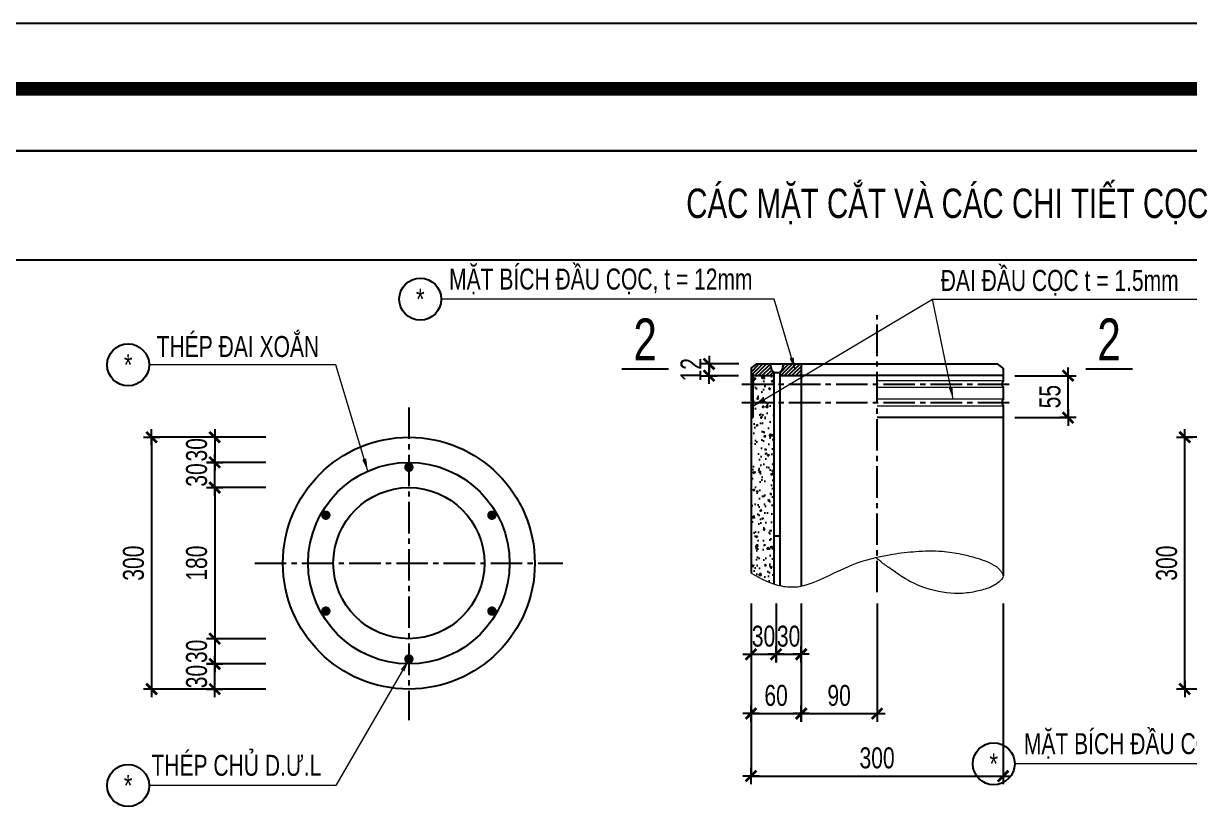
# Model space of a CAD drawing. Header units: millimetres. Extents: x -121190 to 167528, y -50070 to 22631.
# Drawn here: x -62229 to -48334, y 9920 to 19263 of the extents above; entities that cross this region are included whole.
import ezdxf
from ezdxf.enums import TextEntityAlignment as Align

# ---------------------------------------------------------------- set-up
doc = ezdxf.new("R2010")
doc.units = ezdxf.units.MM
doc.header["$MEASUREMENT"] = 0
doc.linetypes.add('CENTER2', pattern=[1.125, 0.75, -0.125, 0.125, -0.125])
doc.layers.get('DEFPOINTS').update_dxf_attribs({"color": 87})
for name, color, linetype in [('02.DIM', 8, 'Continuous'), ('03.BORDER', 3, 'Continuous'), ('05.STEEL', 4, 'Continuous'), ('06.TEXT', 2, 'Continuous'), ('10.HATCH', 9, 'Continuous'), ('14.STEELNUM', 254, 'Continuous'), ('CDC.01.AXIS', 160, 'CENTER2')]:
    doc.layers.add(name, color=color, linetype=linetype)
for name, color, linetype, lineweight in [('CDC_03.BORDER', 3, 'Continuous', 25), ('CDC_11.NOTE', 8, 'Continuous', 18), ('KHUNGTEN', 7, 'Continuous', 20), ('Xref khung ten  A3 TKCS$0$A-KY HIEU', 34, 'Continuous', 20)]:
    doc.layers.add(name, color=color, linetype=linetype, lineweight=lineweight)
doc.styles.add('ARIAL', font='arial.ttf', dxfattribs={"width": 0.6})
doc.styles.add('SMTEXT', font='3t-unicode.shx', dxfattribs={"width": 0.75})
doc.styles.get("Standard").update_dxf_attribs({"font": 'txt_____.ttf'})
doc.dimstyles.new('DIM 1-100', dxfattribs={"dimscale": 100, "dimtxt": 4, "dimasz": 1.5, "dimexe": 1, "dimexo": 0, "dimgap": 1, "dimtad": 1, "dimdec": 0, "dimdsep": 46, "dimtxsty": 'Standard', "dimblk": 'ARCHTICK', "dimcen": 0, "dimdle": 1, "dimclrd": 256, "dimclre": 256, "dimclrt": 7, "dimazin": 2, "dimtp": 0.1, "dimtm": 0.1, "dimtfac": 0.71, "dimtdec": 0, "dimtofl": 0, "dimtmove": 2, "dimatfit": 3, "dimfxl": 1, "dimtolj": 1, "dimlwd": -1, "dimlwe": -1, "dimarcsym": 0})
doc.dimstyles.new('X10', dxfattribs={"dimtxt": 250, "dimasz": 0.8, "dimexe": 0, "dimexo": 0, "dimgap": 90, "dimtad": 1, "dimdec": 0, "dimlfac": 0.1, "dimzin": 13, "dimdsep": 46, "dimtxsty": 'SMTEXT', "dimblk1": 'CHEO', "dimblk2": 'CHEO', "dimsah": 1, "dimcen": 0, "dimclrd": 256, "dimclre": 256, "dimclrt": 2, "dimadec": 0, "dimazin": 0, "dimtfac": 1, "dimtdec": 0, "dimtix": 1, "dimtmove": 2, "dimatfit": 3, "dimldrblk": 'CHEO', "dimfxl": 1, "dimtolj": 1, "dimtzin": 13, "dimarcsym": 0})
pattern_1 = [(45, (-243450.115, -48740.182), (-22.097087, 22.097087), [])]

# ---------------------------------------------------------------- blocks, each defined once
blk = doc.blocks.new('Xref khung ten  A3 TKCS')
at = {"layer": 'DEFPOINTS', "color": 125}
blk.add_lwpolyline([(-57730.367, -13938.757), (-57310.367, -13938.757), (-57310.367, -13641.757), (-57730.367, -13641.757)], close=True, dxfattribs=at)
at = {"layer": 'Xref khung ten  A3 TKCS$0$A-KY HIEU', "color": 0, "const_width": 1.022}
blk.add_lwpolyline([(-57716.022, -13933.853), (-57716.022, -13646.66), (-57315.382, -13646.66), (-57315.382, -13933.853)], close=True, dxfattribs=at)
blk = doc.blocks.new('_ArchTick')
at = {"color": 0, "linetype": 'ByBlock', "const_width": 0.15}
blk.add_lwpolyline([(-0.5, -0.5), (0.5, 0.5)], dxfattribs=at)
blk = doc.blocks.new('CHEO')
at = {"layer": '02.DIM'}
for points in [[(-121, 0), (121, 0)], [(0, 121), (0, -121)]]:
    blk.add_lwpolyline(points, dxfattribs=at)
at = {"layer": '02.DIM', "const_width": 40}
blk.add_lwpolyline([(80, 80), (-80, -81)], dxfattribs=at)
blk = doc.blocks.new('*D152')
at = {"layer": '02.DIM', "lineweight": -2, "transparency": 16777216}
for p, q in [((-59949, 14334), (-59949, 14334)), ((-59341, 14333), (-59949, 14333)), ((-59949, 14333), (-59949, 14033)), ((-59341, 14033), (-59949, 14033)), ((-59949, 14032), (-59949, 14032))]:
    blk.add_line(p, q, dxfattribs=at)
at = {"layer": 'DEFPOINTS', "color": 0, "transparency": 16777216}
for p in [(-59341, 14333), (-59949, 14033), (-59341, 14033)]:
    blk.add_point(p, dxfattribs=at)
at = {"layer": '02.DIM', "lineweight": -2, "transparency": 16777216, "xscale": 0.8, "yscale": 0.8, "zscale": 0.8}
for p, rotation in [((-59949, 14333), 270), ((-59949, 14033), 90)]:
    blk.add_blockref('CHEO', p, dxfattribs=dict(at, rotation=rotation))
at = {"layer": '02.DIM', "color": 2, "transparency": 16777216, "insert": (-60164, 14183), "char_height": 250, "attachment_point": 5, "rotation": 90, "style": 'SMTEXT'}
blk.add_mtext('\\A1;30', dxfattribs=at)
blk = doc.blocks.new('*D153')
at = {"layer": '02.DIM', "lineweight": -2, "transparency": 16777216}
for p, q in [((-59949, 14034), (-59949, 14035)), ((-59341, 14033), (-59949, 14033)), ((-59949, 13733), (-59949, 14033)), ((-59341, 13733), (-59949, 13733)), ((-59949, 13732), (-59949, 13731))]:
    blk.add_line(p, q, dxfattribs=at)
at = {"layer": 'DEFPOINTS', "color": 0, "transparency": 16777216}
for p in [(-59949, 14033), (-59341, 14033), (-59341, 13733)]:
    blk.add_point(p, dxfattribs=at)
at = {"layer": '02.DIM', "lineweight": -2, "transparency": 16777216, "xscale": 0.8, "yscale": 0.8, "zscale": 0.8}
for p, rotation in [((-59949, 14033), 270), ((-59949, 13733), 90)]:
    blk.add_blockref('CHEO', p, dxfattribs=dict(at, rotation=rotation))
at = {"layer": '02.DIM', "color": 2, "transparency": 16777216, "insert": (-60164, 13883), "char_height": 250, "attachment_point": 5, "rotation": 90, "style": 'SMTEXT'}
blk.add_mtext('\\A1;30', dxfattribs=at)
blk = doc.blocks.new('*D154')
at = {"layer": '02.DIM', "lineweight": -2, "transparency": 16777216}
for p, q in [((-59949, 11633), (-59949, 11634)), ((-59341, 11632), (-59949, 11632)), ((-59949, 11333), (-59949, 11632)), ((-59341, 11333), (-59949, 11333)), ((-59949, 11332), (-59949, 11331))]:
    blk.add_line(p, q, dxfattribs=at)
at = {"layer": 'DEFPOINTS', "color": 0, "transparency": 16777216}
for p in [(-59949, 11632), (-59341, 11632), (-59341, 11333)]:
    blk.add_point(p, dxfattribs=at)
at = {"layer": '02.DIM', "lineweight": -2, "transparency": 16777216, "xscale": 0.8, "yscale": 0.8, "zscale": 0.8}
for p, rotation in [((-59949, 11632), 270), ((-59949, 11333), 90)]:
    blk.add_blockref('CHEO', p, dxfattribs=dict(at, rotation=rotation))
at = {"layer": '02.DIM', "color": 2, "transparency": 16777216, "insert": (-60164, 11482), "char_height": 250, "attachment_point": 5, "rotation": 90, "style": 'SMTEXT'}
blk.add_mtext('\\A1;30', dxfattribs=at)
blk = doc.blocks.new('*D155')
at = {"layer": '02.DIM', "lineweight": -2, "transparency": 16777216}
for p, q in [((-59949, 11934), (-59949, 11934)), ((-59341, 11933), (-59949, 11933)), ((-59949, 11933), (-59949, 11632)), ((-59341, 11632), (-59949, 11632)), ((-59949, 11631), (-59949, 11631))]:
    blk.add_line(p, q, dxfattribs=at)
at = {"layer": 'DEFPOINTS', "color": 0, "transparency": 16777216}
for p in [(-59341, 11933), (-59949, 11632), (-59341, 11632)]:
    blk.add_point(p, dxfattribs=at)
at = {"layer": '02.DIM', "lineweight": -2, "transparency": 16777216, "xscale": 0.8, "yscale": 0.8, "zscale": 0.8}
for p, rotation in [((-59949, 11933), 270), ((-59949, 11632), 90)]:
    blk.add_blockref('CHEO', p, dxfattribs=dict(at, rotation=rotation))
at = {"layer": '02.DIM', "color": 2, "transparency": 16777216, "insert": (-60164, 11782), "char_height": 250, "attachment_point": 5, "rotation": 90, "style": 'SMTEXT'}
blk.add_mtext('\\A1;30', dxfattribs=at)
blk = doc.blocks.new('*D117')
at = {"layer": '02.DIM', "lineweight": -2, "transparency": 16777216}
for p, q in [((-50417, 15066), (-49783, 15066)), ((-49783, 14567), (-49783, 15065)), ((-50417, 14566), (-49783, 14566))]:
    blk.add_line(p, q, dxfattribs=at)
at = {"layer": 'DEFPOINTS', "color": 0, "transparency": 16777216}
for p in [(-50417, 15066), (-49783, 15066), (-50417, 14566)]:
    blk.add_point(p, dxfattribs=at)
at = {"layer": '02.DIM', "lineweight": -2, "transparency": 16777216, "xscale": 0.8, "yscale": 0.8, "zscale": 0.8}
for p, rotation in [((-49783, 15066), 90), ((-49783, 14566), 270)]:
    blk.add_blockref('CHEO', p, dxfattribs=dict(at, rotation=rotation))
at = {"layer": '02.DIM', "color": 2, "transparency": 16777216, "insert": (-49998, 14816), "char_height": 250, "attachment_point": 5, "rotation": 90, "style": 'SMTEXT'}
blk.add_mtext('\\A1;55', dxfattribs=at)
blk = doc.blocks.new('*D118')
at = {"layer": '02.DIM', "lineweight": -2, "transparency": 16777216}
for p, q in [((-54060, 15207), (-54060, 15208)), ((-53703, 15206), (-54060, 15206)), ((-54060, 15066), (-54060, 15206)), ((-53709, 15066), (-54060, 15066)), ((-54060, 15065), (-54060, 15065))]:
    blk.add_line(p, q, dxfattribs=at)
at = {"layer": 'DEFPOINTS', "color": 0, "transparency": 16777216}
for p in [(-54060, 15206), (-53703, 15206), (-53709, 15066)]:
    blk.add_point(p, dxfattribs=at)
at = {"layer": '02.DIM', "lineweight": -2, "transparency": 16777216, "xscale": 0.8, "yscale": 0.8, "zscale": 0.8}
for p, rotation in [((-54060, 15206), 270), ((-54060, 15066), 90)]:
    blk.add_blockref('CHEO', p, dxfattribs=dict(at, rotation=rotation))
at = {"layer": '02.DIM', "color": 2, "transparency": 16777216, "insert": (-54275, 15136), "char_height": 250, "attachment_point": 5, "rotation": 90, "style": 'SMTEXT'}
blk.add_mtext('\\A1;12', dxfattribs=at)
blk = doc.blocks.new('*D128')
at = {"layer": '02.DIM', "lineweight": -2, "transparency": 16777216}
for p, q in [((-59341, 13733), (-59949, 13733)), ((-59949, 13732), (-59949, 11934)), ((-59341, 11933), (-59949, 11933))]:
    blk.add_line(p, q, dxfattribs=at)
at = {"layer": 'DEFPOINTS', "color": 0, "transparency": 16777216}
for p in [(-59341, 13733), (-59949, 11933), (-59341, 11933)]:
    blk.add_point(p, dxfattribs=at)
at = {"layer": '02.DIM', "lineweight": -2, "transparency": 16777216, "xscale": 0.8, "yscale": 0.8, "zscale": 0.8}
for p, rotation in [((-59949, 13733), 90), ((-59949, 11933), 270)]:
    blk.add_blockref('CHEO', p, dxfattribs=dict(at, rotation=rotation))
at = {"layer": '02.DIM', "color": 2, "transparency": 16777216, "insert": (-60164, 12833), "char_height": 250, "attachment_point": 5, "rotation": 90, "style": 'SMTEXT'}
blk.add_mtext('\\A1;180', dxfattribs=at)
blk = doc.blocks.new('*D129')
at = {"layer": '02.DIM', "lineweight": -2, "transparency": 16777216}
for p, q in [((-59341, 14333), (-60701, 14333)), ((-60701, 14332), (-60701, 11334)), ((-59341, 11333), (-60701, 11333))]:
    blk.add_line(p, q, dxfattribs=at)
at = {"layer": 'DEFPOINTS', "color": 0, "transparency": 16777216}
for p in [(-59341, 14333), (-60701, 11333), (-59341, 11333)]:
    blk.add_point(p, dxfattribs=at)
at = {"layer": '02.DIM', "lineweight": -2, "transparency": 16777216, "xscale": 0.8, "yscale": 0.8, "zscale": 0.8}
for p, rotation in [((-60701, 14333), 90), ((-60701, 11333), 270)]:
    blk.add_blockref('CHEO', p, dxfattribs=dict(at, rotation=rotation))
at = {"layer": '02.DIM', "color": 2, "transparency": 16777216, "insert": (-60916, 12833), "char_height": 250, "attachment_point": 5, "rotation": 90, "style": 'SMTEXT'}
blk.add_mtext('\\A1;300', dxfattribs=at)
blk = doc.blocks.new('*D130')
at = {"layer": '02.DIM', "lineweight": -2, "transparency": 16777216}
for p, q in [((-53560, 12352), (-53560, 11041)), ((-52962, 12352), (-52962, 11041)), ((-53559, 11041), (-52963, 11041))]:
    blk.add_line(p, q, dxfattribs=at)
at = {"layer": 'DEFPOINTS', "color": 0, "transparency": 16777216}
for p in [(-53560, 12352), (-52962, 12352), (-52962, 11041)]:
    blk.add_point(p, dxfattribs=at)
at = {"layer": '02.DIM', "lineweight": -2, "transparency": 16777216, "xscale": 0.8, "yscale": 0.8, "zscale": 0.8, "rotation": 180}
blk.add_blockref('CHEO', (-53560, 11041), dxfattribs=at)
at = {"layer": '02.DIM', "lineweight": -2, "transparency": 16777216, "xscale": 0.8, "yscale": 0.8, "zscale": 0.8}
blk.add_blockref('CHEO', (-52962, 11041), dxfattribs=at)
at = {"layer": '02.DIM', "color": 2, "transparency": 16777216, "insert": (-53261, 11256), "char_height": 250, "attachment_point": 5, "style": 'SMTEXT'}
blk.add_mtext('\\A1;60', dxfattribs=at)
blk = doc.blocks.new('*D131')
at = {"layer": '02.DIM', "lineweight": -2, "transparency": 16777216}
for p, q in [((-53262, 12352), (-53262, 11747)), ((-52962, 12352), (-52962, 11747)), ((-53263, 11747), (-53264, 11747)), ((-53262, 11747), (-52962, 11747)), ((-52961, 11747), (-52961, 11747))]:
    blk.add_line(p, q, dxfattribs=at)
at = {"layer": 'DEFPOINTS', "color": 0, "transparency": 16777216}
for p in [(-53262, 12352), (-52962, 12352), (-52962, 11747)]:
    blk.add_point(p, dxfattribs=at)
at = {"layer": '02.DIM', "lineweight": -2, "transparency": 16777216, "xscale": 0.8, "yscale": 0.8, "zscale": 0.8}
blk.add_blockref('CHEO', (-53262, 11747), dxfattribs=at)
at = {"layer": '02.DIM', "lineweight": -2, "transparency": 16777216, "xscale": 0.8, "yscale": 0.8, "zscale": 0.8, "rotation": 180}
blk.add_blockref('CHEO', (-52962, 11747), dxfattribs=at)
at = {"layer": '02.DIM', "color": 2, "transparency": 16777216, "insert": (-53112, 11962), "char_height": 250, "attachment_point": 5, "style": 'SMTEXT'}
blk.add_mtext('\\A1;30', dxfattribs=at)
blk = doc.blocks.new('*D132')
at = {"layer": '02.DIM', "lineweight": -2, "transparency": 16777216}
for p, q in [((-53560, 12352), (-53560, 11747)), ((-53262, 12352), (-53262, 11747)), ((-53560, 11747), (-53561, 11747)), ((-53560, 11747), (-53262, 11747)), ((-53261, 11747), (-53261, 11747))]:
    blk.add_line(p, q, dxfattribs=at)
at = {"layer": 'DEFPOINTS', "color": 0, "transparency": 16777216}
for p in [(-53560, 12352), (-53262, 12352), (-53262, 11747)]:
    blk.add_point(p, dxfattribs=at)
at = {"layer": '02.DIM', "lineweight": -2, "transparency": 16777216, "xscale": 0.8, "yscale": 0.8, "zscale": 0.8}
blk.add_blockref('CHEO', (-53560, 11747), dxfattribs=at)
at = {"layer": '02.DIM', "lineweight": -2, "transparency": 16777216, "xscale": 0.8, "yscale": 0.8, "zscale": 0.8, "rotation": 180}
blk.add_blockref('CHEO', (-53262, 11747), dxfattribs=at)
at = {"layer": '02.DIM', "color": 2, "transparency": 16777216, "insert": (-53411, 11962), "char_height": 250, "attachment_point": 5, "style": 'SMTEXT'}
blk.add_mtext('\\A1;30', dxfattribs=at)
blk = doc.blocks.new('*D133')
at = {"layer": '02.DIM', "lineweight": -2, "transparency": 16777216}
for p, q in [((-52962, 12352), (-52962, 11041)), ((-52058, 12352), (-52058, 11041)), ((-52961, 11041), (-52059, 11041))]:
    blk.add_line(p, q, dxfattribs=at)
at = {"layer": 'DEFPOINTS', "color": 0, "transparency": 16777216}
for p in [(-52962, 12352), (-52058, 12352), (-52058, 11041)]:
    blk.add_point(p, dxfattribs=at)
at = {"layer": '02.DIM', "lineweight": -2, "transparency": 16777216, "xscale": 0.8, "yscale": 0.8, "zscale": 0.8, "rotation": 180}
blk.add_blockref('CHEO', (-52962, 11041), dxfattribs=at)
at = {"layer": '02.DIM', "lineweight": -2, "transparency": 16777216, "xscale": 0.8, "yscale": 0.8, "zscale": 0.8}
blk.add_blockref('CHEO', (-52058, 11041), dxfattribs=at)
at = {"layer": '02.DIM', "color": 2, "transparency": 16777216, "insert": (-52510, 11256), "char_height": 250, "attachment_point": 5, "style": 'SMTEXT'}
blk.add_mtext('\\A1;90', dxfattribs=at)
blk = doc.blocks.new('*D134')
at = {"layer": '02.DIM', "lineweight": -2, "transparency": 16777216}
for p, q in [((-53560, 12352), (-53560, 10297)), ((-50556, 12352), (-50556, 10297)), ((-53559, 10297), (-50557, 10297))]:
    blk.add_line(p, q, dxfattribs=at)
at = {"layer": 'DEFPOINTS', "color": 0, "transparency": 16777216}
for p in [(-53560, 12352), (-50556, 12352), (-50556, 10297)]:
    blk.add_point(p, dxfattribs=at)
at = {"layer": '02.DIM', "lineweight": -2, "transparency": 16777216, "xscale": 0.8, "yscale": 0.8, "zscale": 0.8, "rotation": 180}
blk.add_blockref('CHEO', (-53560, 10297), dxfattribs=at)
at = {"layer": '02.DIM', "lineweight": -2, "transparency": 16777216, "xscale": 0.8, "yscale": 0.8, "zscale": 0.8}
blk.add_blockref('CHEO', (-50556, 10297), dxfattribs=at)
at = {"layer": '02.DIM', "color": 2, "transparency": 16777216, "insert": (-52058, 10512), "char_height": 250, "attachment_point": 5, "style": 'SMTEXT'}
blk.add_mtext('\\A1;300', dxfattribs=at)
blk = doc.blocks.new('*D138')
at = {"layer": '02.DIM', "lineweight": -2, "transparency": 16777216}
for p, q in [((-46963, 14333), (-48393, 14333)), ((-48393, 11334), (-48393, 14332)), ((-46963, 11333), (-48393, 11333))]:
    blk.add_line(p, q, dxfattribs=at)
at = {"layer": 'DEFPOINTS', "color": 0, "transparency": 16777216}
for p in [(-48393, 14333), (-46963, 14333), (-46963, 11333)]:
    blk.add_point(p, dxfattribs=at)
at = {"layer": '02.DIM', "lineweight": -2, "transparency": 16777216, "xscale": 0.8, "yscale": 0.8, "zscale": 0.8}
for p, rotation in [((-48393, 14333), 90), ((-48393, 11333), 270)]:
    blk.add_blockref('CHEO', p, dxfattribs=dict(at, rotation=rotation))
at = {"layer": '02.DIM', "color": 2, "transparency": 16777216, "insert": (-48608, 12833), "char_height": 250, "attachment_point": 5, "rotation": 90, "style": 'SMTEXT'}
blk.add_mtext('\\A1;300', dxfattribs=at)

msp = doc.modelspace()

# ---------------------------------------------------------------- hatches: boundary and pattern name
at = {"layer": '10.HATCH'}
h = msp.add_hatch(dxfattribs=at)
h.set_pattern_fill('ANSI31', color=256, scale=250, style=0)
h.set_pattern_definition(pattern_1)
edge = h.paths.add_edge_path()
edge.add_line((-52962.1, 15206.2), (-53178.5, 15206.2))
edge.add_line((-53178.5, 15206.2), (-53178.5, 15186.3))
edge.add_ellipse((-53225.4, 15166.9), major_axis=(19.4, 63), ratio=0.680265, start_angle=213.43896, end_angle=299.42797, ccw=False)
edge.add_line((-53218, 15107), (-53218, 15066.2))
edge.add_line((-53218, 15066.2), (-52962.1, 15066.2))
edge.add_line((-52962.1, 15066.2), (-52962.1, 15206.2))
edge = h.paths.add_edge_path()
edge.add_ellipse((-53279.9, 15166.9), major_axis=(-19.4, 63), ratio=0.680265, start_angle=60.57203, end_angle=147.69774, ccw=False)
edge.add_line((-53326.7, 15186.3), (-53326.7, 15206.2))
edge.add_line((-53326.7, 15206.2), (-53491.7, 15206.2))
edge.add_line((-53491.7, 15206.2), (-53560, 15156.6))
edge.add_line((-53560, 15156.6), (-53559.8, 15082.3))
edge.add_line((-53559.8, 15082.3), (-53538.4, 15082.4))
edge.add_line((-53538.4, 15082.4), (-53538.4, 15066.2))
edge.add_line((-53538.4, 15066.2), (-53286.4, 15066.2))
edge.add_line((-53286.4, 15066.2), (-53286.4, 15106.6))
h = msp.add_hatch(dxfattribs=at)
h.set_pattern_fill('ANSI31', color=256, scale=250, style=0)
h.set_pattern_definition(pattern_1)
edge = h.paths.add_edge_path()
edge.add_line((-53538.4, 15066.2), (-53538.4, 15082.4))
edge.add_line((-53538.4, 15082.4), (-53559.8, 15082.3))
edge.add_line((-53559.8, 15082.3), (-53559.6, 15000.6))
edge.add_ellipse((-53589.5, 14965.3), major_axis=(0, 49.4), ratio=0.8645533, start_angle=270, end_angle=315.573, ccw=False)
edge.add_line((-53546.8, 14965.3), (-53525.6, 14965.3))
edge.add_ellipse((-53581.2, 14965.3), major_axis=(0, 64.3), ratio=0.8645533, start_angle=270, end_angle=309.71514)
edge.add_line((-53538.4, 15006.3), (-53538.4, 15066.2))
edge = h.paths.add_edge_path()
edge.add_ellipse((-53581.2, 14965.3), major_axis=(0, 64.3), ratio=0.8645533, start_angle=230.28486, end_angle=270)
edge.add_line((-53525.6, 14965.3), (-53546.8, 14965.3))
edge.add_ellipse((-53589.5, 14965.3), major_axis=(0, 49.4), ratio=0.8645533, start_angle=224.427, end_angle=270, ccw=False)
edge.add_line((-53559.6, 14930), (-53559.6, 14780.1))
edge.add_ellipse((-53589.5, 14744.8), major_axis=(0, 49.4), ratio=0.8645533, start_angle=270, end_angle=315.573, ccw=False)
edge.add_line((-53546.8, 14744.8), (-53525.6, 14744.8))
edge.add_ellipse((-53581.2, 14744.8), major_axis=(0, 64.3), ratio=0.8645533, start_angle=270, end_angle=309.71514)
edge.add_line((-53538.4, 14785.9), (-53538.4, 14924.2))
edge = h.paths.add_edge_path()
edge.add_ellipse((-53581.2, 14744.8), major_axis=(0, 64.3), ratio=0.8645533, start_angle=230.28486, end_angle=270)
edge.add_line((-53525.6, 14744.8), (-53546.8, 14744.8))
edge.add_ellipse((-53589.5, 14744.8), major_axis=(0, 49.4), ratio=0.8645533, start_angle=224.427, end_angle=270, ccw=False)
edge.add_line((-53559.6, 14709.5), (-53559.6, 14566.2))
edge.add_line((-53559.6, 14566.2), (-53538.4, 14566.2))
edge.add_line((-53538.4, 14566.2), (-53538.4, 14703.8))
h = msp.add_hatch(dxfattribs=at)
h.set_pattern_fill('AR-CONC', color=256, scale=30, style=0)
h.set_pattern_definition([(50, (-462857.38, -46415.08), (215.178055, -18.82564), [22.5, -247.5]), (355, (-462857.38, -46415.08), (-41.6254, 225.65764), [18, -198]), (100.4514, (-462839.45, -46416.65), (173.55281, 206.83186), [19.12206, -210.34263]), (46.1842, (-462857.38, -46355.08), (320.17231, -49.6557), [33.75, -371.25]), (96.6356, (-462830.7, -46359.22), (280.3988, 292.23536), [28.68309, -315.5139]), (351.1842, (-462857.38, -46355.08), (280.39858, 292.23558), [27, -297]), (21, (-462827.38, -46370.08), (179.072116, -120.78567), [22.5, -247.5]), (326, (-462827.38, -46370.08), (72.9946, 217.54501), [18, -198]), (71.4514, (-462812.46, -46380.15), (252.06679, 96.75915), [19.12206, -210.34263]), (37.5, (-462857.38, -46415.08), (3.647957, 99.868156), [0, -195.6, 0, -201, 0, -198.75]), (7.5, (-462857.38, -46415.08), (78.92086, 118.323514), [0, -114.6, 0, -191.1, 0, -75.75]), (327.5, (-462924.28, -46415.08), (160.146731, -6.766462), [0, -75, 0, -234, 0, -310.5]), (317.5, (-462954.28, -46415.08), (174.95585, 30.031495), [0, -97.5, 0, -155.4, 0, -220.5])])
h.paths.add_polyline_path([(-53291.2, 12582.2), (-53286.4, 12580.4), (-53286.4, 15066.2), (-53492, 15066.2), (-53546.8, 15011.5), (-53546.8, 15006.3), (-53546, 15005.3), (-53545.3, 15004.2), (-53544.5, 15003), (-53543.9, 15001.9), (-53543.2, 15000.8), (-53542.5, 14999.6), (-53541.9, 14998.4), (-53541.3, 14997.2), (-53540.7, 14996), (-53540.1, 14994.8), (-53539.6, 14993.5), (-53539.1, 14992.3), (-53538.6, 14991), (-53538.1, 14989.7), (-53537.7, 14988.4), (-53537.2, 14987.1), (-53536.8, 14985.8), (-53536.5, 14984.5), (-53536.1, 14983.1), (-53535.8, 14981.8), (-53535.5, 14980.4), (-53535.2, 14979.1), (-53535, 14977.7), (-53534.8, 14976.4), (-53534.6, 14975), (-53534.4, 14973.6), (-53534.3, 14972.2), (-53534.1, 14970.8), (-53534.1, 14969.4), (-53534, 14968.1), (-53534, 14966.7), (-53533.9, 14965.3), (-53534, 14963.9), (-53534, 14962.5), (-53534.1, 14961.1), (-53534.1, 14959.7), (-53534.3, 14958.3), (-53534.4, 14956.9), (-53534.6, 14955.6), (-53534.8, 14954.2), (-53535, 14952.8), (-53535.2, 14951.5), (-53535.5, 14950.1), (-53535.8, 14948.8), (-53536.1, 14947.4), (-53536.5, 14946.1), (-53536.8, 14944.8), (-53537.2, 14943.4), (-53537.7, 14942.1), (-53538.1, 14940.8), (-53538.6, 14939.6), (-53539.1, 14938.3), (-53539.6, 14937), (-53540.1, 14935.8), (-53540.7, 14934.6), (-53541.3, 14933.4), (-53541.9, 14932.2), (-53542.5, 14931), (-53543.2, 14929.8), (-53543.9, 14928.6), (-53544.5, 14927.5), (-53545.3, 14926.4), (-53546, 14925.3), (-53546.8, 14924.2), (-53546.8, 14785.9), (-53546, 14784.8), (-53545.3, 14783.7), (-53544.5, 14782.6), (-53543.9, 14781.5), (-53543.2, 14780.3), (-53542.5, 14779.1), (-53541.9, 14778), (-53541.3, 14776.8), (-53540.7, 14775.5), (-53540.1, 14774.3), (-53539.6, 14773.1), (-53539.1, 14771.8), (-53538.6, 14770.5), (-53538.1, 14769.3), (-53537.7, 14768), (-53537.2, 14766.7), (-53536.8, 14765.4), (-53536.5, 14764), (-53536.1, 14762.7), (-53535.8, 14761.4), (-53535.5, 14760), (-53535.2, 14758.6), (-53535, 14757.3), (-53534.8, 14755.9), (-53534.6, 14754.5), (-53534.4, 14753.2), (-53534.3, 14751.8), (-53534.1, 14750.4), (-53534.1, 14749), (-53534, 14747.6), (-53534, 14746.2), (-53533.9, 14744.8), (-53534, 14743.4), (-53534, 14742.1), (-53534.1, 14740.7), (-53534.1, 14739.3), (-53534.3, 14737.9), (-53534.4, 14736.5), (-53534.6, 14735.1), (-53534.8, 14733.8), (-53535, 14732.4), (-53535.2, 14731), (-53535.5, 14729.7), (-53535.8, 14728.3), (-53536.1, 14727), (-53536.5, 14725.6), (-53536.8, 14724.3), (-53537.2, 14723), (-53537.7, 14721.7), (-53538.1, 14720.4), (-53538.6, 14719.1), (-53539.1, 14717.9), (-53539.6, 14716.6), (-53540.1, 14715.4), (-53540.7, 14714.1), (-53541.3, 14712.9), (-53541.9, 14711.7), (-53542.5, 14710.5), (-53543.2, 14709.4), (-53543.9, 14708.2), (-53544.5, 14707.1), (-53545.3, 14706), (-53546, 14704.9), (-53546.8, 14703.8), (-53546.8, 14566.2), (-53559.6, 14566.2), (-53559.6, 12713.2), (-53544, 12704.8), (-53528.4, 12696.4), (-53512.8, 12688), (-53497.2, 12679.7), (-53481.6, 12671.5), (-53466, 12663.3), (-53450.3, 12655.2), (-53434.6, 12647.2), (-53418.9, 12639.3), (-53403.1, 12631.6), (-53387.3, 12624), (-53371.4, 12616.5), (-53355.5, 12609.2), (-53339.5, 12602.2), (-53323.5, 12595.3), (-53307.4, 12588.6)])
h = msp.add_hatch(color=256, dxfattribs=at)
h.paths.add_polyline_path([(-57635.8, 13918.9, 0.4142136), (-57579.7, 13975, 0.4142136), (-57635.8, 14031.1), (-57635.8, 14028.8)])
h.paths.add_polyline_path([(-57635.8, 14031.1, 0.4142136), (-57691.9, 13975, 0.4142136), (-57635.8, 13918.9)])
h = msp.add_hatch(color=256, dxfattribs=at)
h.paths.add_polyline_path([(-58576.4, 13375.8, 0.4142136), (-58597, 13452.4, 0.4142136), (-58673.6, 13431.9), (-58671.6, 13430.7)])
h.paths.add_polyline_path([(-58673.6, 13431.9, 0.4142136), (-58653.1, 13355.3, 0.4142136), (-58576.4, 13375.8)])
h = msp.add_hatch(color=256, dxfattribs=at)
h.paths.add_polyline_path([(-56695.2, 13375.8, 0.4142136), (-56618.5, 13355.3, 0.4142136), (-56598, 13431.9), (-56600, 13430.7)])
h.paths.add_polyline_path([(-56598, 13431.9, 0.4142136), (-56674.6, 13452.4, 0.4142136), (-56695.2, 13375.8)])
h = msp.add_hatch(color=256, dxfattribs=at)
h.paths.add_polyline_path([(-58576.4, 12289.6, 0.4142136), (-58653.1, 12310.2, 0.4142136), (-58673.6, 12233.5), (-58671.6, 12234.7)])
h.paths.add_polyline_path([(-58673.6, 12233.5, 0.4142136), (-58597, 12213, 0.4142136), (-58576.4, 12289.6)])
h = msp.add_hatch(color=256, dxfattribs=at)
h.paths.add_polyline_path([(-56695.2, 12289.6, 0.4142136), (-56674.6, 12213, 0.4142136), (-56598, 12233.5), (-56600, 12234.7)])
h.paths.add_polyline_path([(-56598, 12233.5, 0.4142136), (-56618.5, 12310.2, 0.4142136), (-56695.2, 12289.6)])
h = msp.add_hatch(color=256, dxfattribs=at)
h.paths.add_polyline_path([(-57635.8, 11746.6, 0.4142136), (-57691.9, 11690.5, 0.4142136), (-57635.8, 11634.4), (-57635.8, 11636.7)])
h.paths.add_polyline_path([(-57635.8, 11634.4, 0.4142136), (-57579.7, 11690.5, 0.4142136), (-57635.8, 11746.6)])

# ---------------------------------------------------------------- linework, layer by layer
at = {"layer": '03.BORDER'}
for points in [[(-62517.7, 17743.2), (-38833.4, 17743.2), (-38833.4, -17601.9), (-62517.7, -17601.9)], [(-62517.7, 16444.3), (-38833.4, 16444.3), (-38833.4, 17743.2), (-62517.7, 17743.2)]]:
    msp.add_lwpolyline(points, close=True, dxfattribs=at)
at = {"layer": '05.STEEL'}
for p, q in [((-57635.8, 14035), (-57635.8, 14037.3)), ((-58677.1, 13433.9), (-58679, 13435)), ((-56594.6, 13433.9), (-56592.6, 13435)), ((-58677.1, 12231.6), (-58679, 12230.4)), ((-56594.6, 12231.6), (-56592.6, 12230.4)), ((-57635.8, 11630.4), (-57635.8, 11628.1))]:
    msp.add_line(p, q, dxfattribs=at)
msp.add_circle((-57635.8, 12832.7), 1200, dxfattribs=at)
at = {"layer": '10.HATCH'}
msp.add_line((-53218, 13156.1), (-53286.4, 13156.1), dxfattribs=at)
at = {"layer": '14.STEELNUM', "linetype": 'ByBlock'}
for centre in [(-57500.2, 15977.2), (-60980.3, 15194.6), (-50668.2, 10442.9), (-60980.3, 10183.9)]:
    msp.add_circle(centre, 250, dxfattribs=at)
at = {"layer": 'CDC.01.AXIS', "ltscale": 500}
for p, q in [((-52058.2, 12486.6), (-52057.6, 15786.6)), ((-53670.6, 14965.3), (-50452.3, 14965.3)), ((-53670.6, 14744.8), (-50448.3, 14744.8)), ((-57635.8, 14687.3), (-57635.8, 10963.5)), ((-59471.8, 12831.7), (-55799.9, 12831.7))]:
    msp.add_line(p, q, dxfattribs=at)
at = {"layer": 'CDC_03.BORDER', "ltscale": 10}
for p, q in [((-53560, 15156.6), (-53491.7, 15206.2)), ((-53560, 15156.6), (-53491.7, 15206.2)), ((-53560, 15156.6), (-53559.8, 15082.3)), ((-53491.7, 15206.2), (-50624.8, 15206.2)), ((-53326.7, 15206.2), (-53326.7, 15186.3)), ((-53178.5, 15206.2), (-53178.5, 15186.3)), ((-52962.1, 15206.2), (-52962.1, 12559.5)), ((-50556.4, 15156.6), (-50624.8, 15206.2)), ((-50556.4, 15156.6), (-50556.4, 15000.6)), ((-53538.4, 15082.4), (-53559.8, 15082.3)), ((-53559.8, 15082.3), (-53559.6, 15000.6)), ((-53538.4, 15082.4), (-53538.4, 15066.2)), ((-53538.4, 15066.2), (-53286.4, 15066.2)), ((-53538.4, 15066.2), (-53538.4, 15006.3)), ((-53286.4, 15106.6), (-53286.4, 12584.9)), ((-53284, 15105.5), (-53221.2, 15105.5)), ((-53218, 15107), (-53218, 12565.6)), ((-53218, 15066.2), (-52962.1, 15066.2)), ((-50556.4, 15066.2), (-52962.1, 15066.2)), ((-53559.6, 14930), (-53559.6, 14780.1)), ((-53538.4, 14924.2), (-53538.4, 14785.9)), ((-50556.4, 14930), (-50556.4, 14780.1)), ((-53559.6, 14709.5), (-53559.6, 14566.2)), ((-53538.4, 14703.8), (-53538.4, 14566.2)), ((-50556.4, 14709.5), (-50556.4, 14566.2)), ((-53559.6, 14566.2), (-53538.4, 14566.2)), ((-53559.6, 14566.2), (-53559.6, 12713.2)), ((-50556.4, 14566.2), (-52057.1, 14566.2)), ((-50556.4, 14566.2), (-50556.4, 12679.9))]:
    msp.add_line(p, q, dxfattribs=at)
for radius in [1500, 900]:
    msp.add_circle((-57635.8, 12832.7), radius, dxfattribs=at)
for centre, major_axis, ratio, start_param, end_param in [((-53279.9, 15166.9), (-19.4, 63), 0.680265, 1.0571814, 2.6279777), ((-53225.4, 15166.9), (19.4, 63), 0.680265, 3.6552076, 5.226004), ((-53589.5, 14965.3), (0, 49.4), 0.8645533, 3.9169902, 5.5077878), ((-53581.2, 14965.3), (0, 64.3), 0.8645533, 4.0192291, 5.4055489), ((-50526.5, 14965.3), (0, 49.4), 0.8645533, 0.7753975, 2.3661952), ((-53589.5, 14744.8), (0, 49.4), 0.8645533, 3.9169902, 5.5077878), ((-53581.2, 14744.8), (0, 64.3), 0.8645533, 4.0192291, 5.4055489), ((-50526.5, 14744.8), (0, 49.4), 0.8645533, 0.7753975, 2.3661952)]:
    msp.add_ellipse(centre, major_axis=major_axis, ratio=ratio, start_param=start_param, end_param=end_param, dxfattribs=at)
at = {"layer": 'CDC_11.NOTE', "ltscale": 10}
for p, q in [((-50556.4, 15006.3), (-52057.1, 15006.3)), ((-50556.4, 14924.2), (-52057.1, 14924.2)), ((-50556.4, 14785.9), (-52057.1, 14785.9)), ((-50556.4, 14703.8), (-52057.1, 14703.8))]:
    msp.add_line(p, q, dxfattribs=at)
at = {"layer": 'CDC_11.NOTE'}
msp.add_spline([(-53559.6, 12713.2), (-53195.4, 12560.8), (-53006.2, 12552.7), (-52709.1, 12648.4), (-52353.7, 12812.9), (-51874.2, 12939.4), (-51594.9, 12972), (-51283.6, 12974.1), (-51054.2, 12941.1), (-50896.4, 12901.3), (-50780.6, 12863.2), (-50667, 12810.2), (-50610.5, 12768.6), (-50585, 12738.3), (-50562.4, 12703.3), (-50556.4, 12680.8), (-50586.2, 12626.7), (-50731.8, 12536.7), (-50888.8, 12493.5), (-51087.5, 12470.6), (-51466.6, 12532.6), (-51719.8, 12645.8), (-51875.3, 12750.3), (-51989, 12830.5), (-52072.2, 12899.8)], degree=3, dxfattribs=at)

# ---------------------------------------------------------------- block references
at = {"layer": 'KHUNGTEN', "xscale": 158.87156525576, "yscale": 158.87156525576, "zscale": 158.87156525576}
msp.add_blockref('Xref khung ten  A3 TKCS', (9077798.9, 2186550), dxfattribs=at)

# ---------------------------------------------------------------- texts
at = {"layer": '06.TEXT', "style": 'SMTEXT', "width": 0.75}
msp.add_text('CÁC MẶT CẮT VÀ CÁC CHI TIẾT CỌC ', height=350, dxfattribs=at).set_placement((-51172.7, 17133.5), align=Align.MIDDLE)
for s, p in [('MẶT BÍCH ĐẦU CỌC, t = 12mm', (-57156.7, 16091.8)), ('ĐAI ĐẦU CỌC t = 1.5mm', (-51299.8, 16075.4)), ('THÉP ĐAI XOẮN', (-60640.6, 15288.5)), ('MẶT BÍCH ĐẦU CỌC, t = 12mm', (-50309.6, 10557.5)), ('THÉP CHỦ D.Ư.L', (-60702.8, 10299.8))]:
    msp.add_text(s, height=250, dxfattribs=at).set_placement(p)
at = {"layer": '06.TEXT', "linetype": 'ByBlock', "style": 'SMTEXT', "width": 0.75}
for p in [(-54820.9, 15501.1), (-49294.1, 15501.1)]:
    msp.add_text('%%U 2 ', height=500, dxfattribs=at).set_placement(p, align=Align.MIDDLE)
at = {"layer": '14.STEELNUM', "linetype": 'ByBlock', "style": 'ARIAL', "width": 0.75}
for p in [(-57500.2, 15977.2), (-60980.3, 15194.6), (-50668.2, 10442.9), (-60980.3, 10183.9)]:
    msp.add_text('*', height=250, dxfattribs=at).set_placement(p, align=Align.MIDDLE)

# ---------------------------------------------------------------- dimensions: what is measured, and where the dimension line sits
at = {"layer": '02.DIM'}
for base, p1, p2, text, picture, middle in [((-54060.3, 15206.2), (-53709.3, 15066.2), (-53703.3, 15206.2), '12', '*D118', (-54275.3, 15136.2)), ((-49782.9, 15066.2), (-50416.9, 14566.2), (-50416.9, 15066.2), '55', '*D117', (-49997.9, 14816.2))]:
    dim = msp.add_linear_dim(base=base, p1=p1, p2=p2, angle=90, text=text, dimstyle='X10', dxfattribs=at)
    dim.commit()
    dim.dimension.update_dxf_attribs({"geometry": picture, "text_midpoint": middle})
for base, p1, p2, angle, picture, middle in [((-60700.7, 11332.7), (-59341.2, 14332.7), (-59341.2, 11332.7), 90, '*D129', (-60915.7, 12832.7)), ((-59948.8, 14033.2), (-59341.2, 14332.7), (-59341.2, 14033.2), 90, '*D152', (-60163.8, 14183)), ((-48392.6, 14332.7), (-46962.9, 11332.7), (-46962.9, 14332.7), 90, '*D138', (-48607.6, 12832.7)), ((-59948.8, 14033.2), (-59341.2, 13732.7), (-59341.2, 14033.2), 90, '*D153', (-60163.8, 13883)), ((-59948.8, 11932.7), (-59341.2, 13732.7), (-59341.2, 11932.7), 90, '*D128', (-60163.8, 12832.7)), ((-59948.8, 11632.2), (-59341.2, 11932.7), (-59341.2, 11632.2), 270, '*D155', (-60163.8, 11782.5)), ((-59948.8, 11632.2), (-59341.2, 11332.7), (-59341.2, 11632.2), 270, '*D154', (-60163.8, 11482.5))]:
    dim = msp.add_linear_dim(base=base, p1=p1, p2=p2, angle=angle, dimstyle='X10', dxfattribs=at)
    dim.commit()
    dim.dimension.update_dxf_attribs({"geometry": picture, "text_midpoint": middle})
for base, p1, p2, picture, middle in [((-52962.1, 11041.4), (-53559.6, 12351.6), (-52962.1, 12351.6), '*D130', (-53260.9, 11256.4)), ((-53262.2, 11746.9), (-53559.6, 12351.6), (-53262.2, 12351.6), '*D132', (-53410.9, 11961.9)), ((-50556.4, 10296.6), (-53559.6, 12351.6), (-50556.4, 12351.6), '*D134', (-52058, 10511.6)), ((-52962.1, 11746.9), (-53262.2, 12351.6), (-52962.1, 12351.6), '*D131', (-53112.2, 11961.9)), ((-52058.2, 11041.4), (-52962.1, 12351.6), (-52058.2, 12351.6), '*D133', (-52510.2, 11256.4))]:
    dim = msp.add_linear_dim(base=base, p1=p1, p2=p2, dimstyle='X10', dxfattribs=at)
    dim.commit()
    dim.dimension.update_dxf_attribs({"geometry": picture, "text_midpoint": middle})

# ---------------------------------------------------------------- leaders
at = {"layer": 'CDC_11.NOTE'}
for points in [[(-53032.9, 15133.5), (-53285.6, 15977.2), (-57250.2, 15977.2)], [(-53538.4, 14703.8), (-51396.7, 15977.2), (-47924.6, 15977.2)], [(-51152.4, 14785.9), (-51396.7, 15977.2), (-47924.6, 15977.2)], [(-58124.6, 13928.7), (-58505.7, 15194.6), (-60730.3, 15194.6)], [(-57635.8, 11683.9), (-58505.7, 10183.9), (-60730.3, 10183.9)], [(-45735, 11654.5), (-46064.9, 10442.9), (-50418.2, 10442.9)]]:
    msp.add_leader(points, dimstyle='DIM 1-100', dxfattribs=at)

doc.saveas('drawing.dxf')
